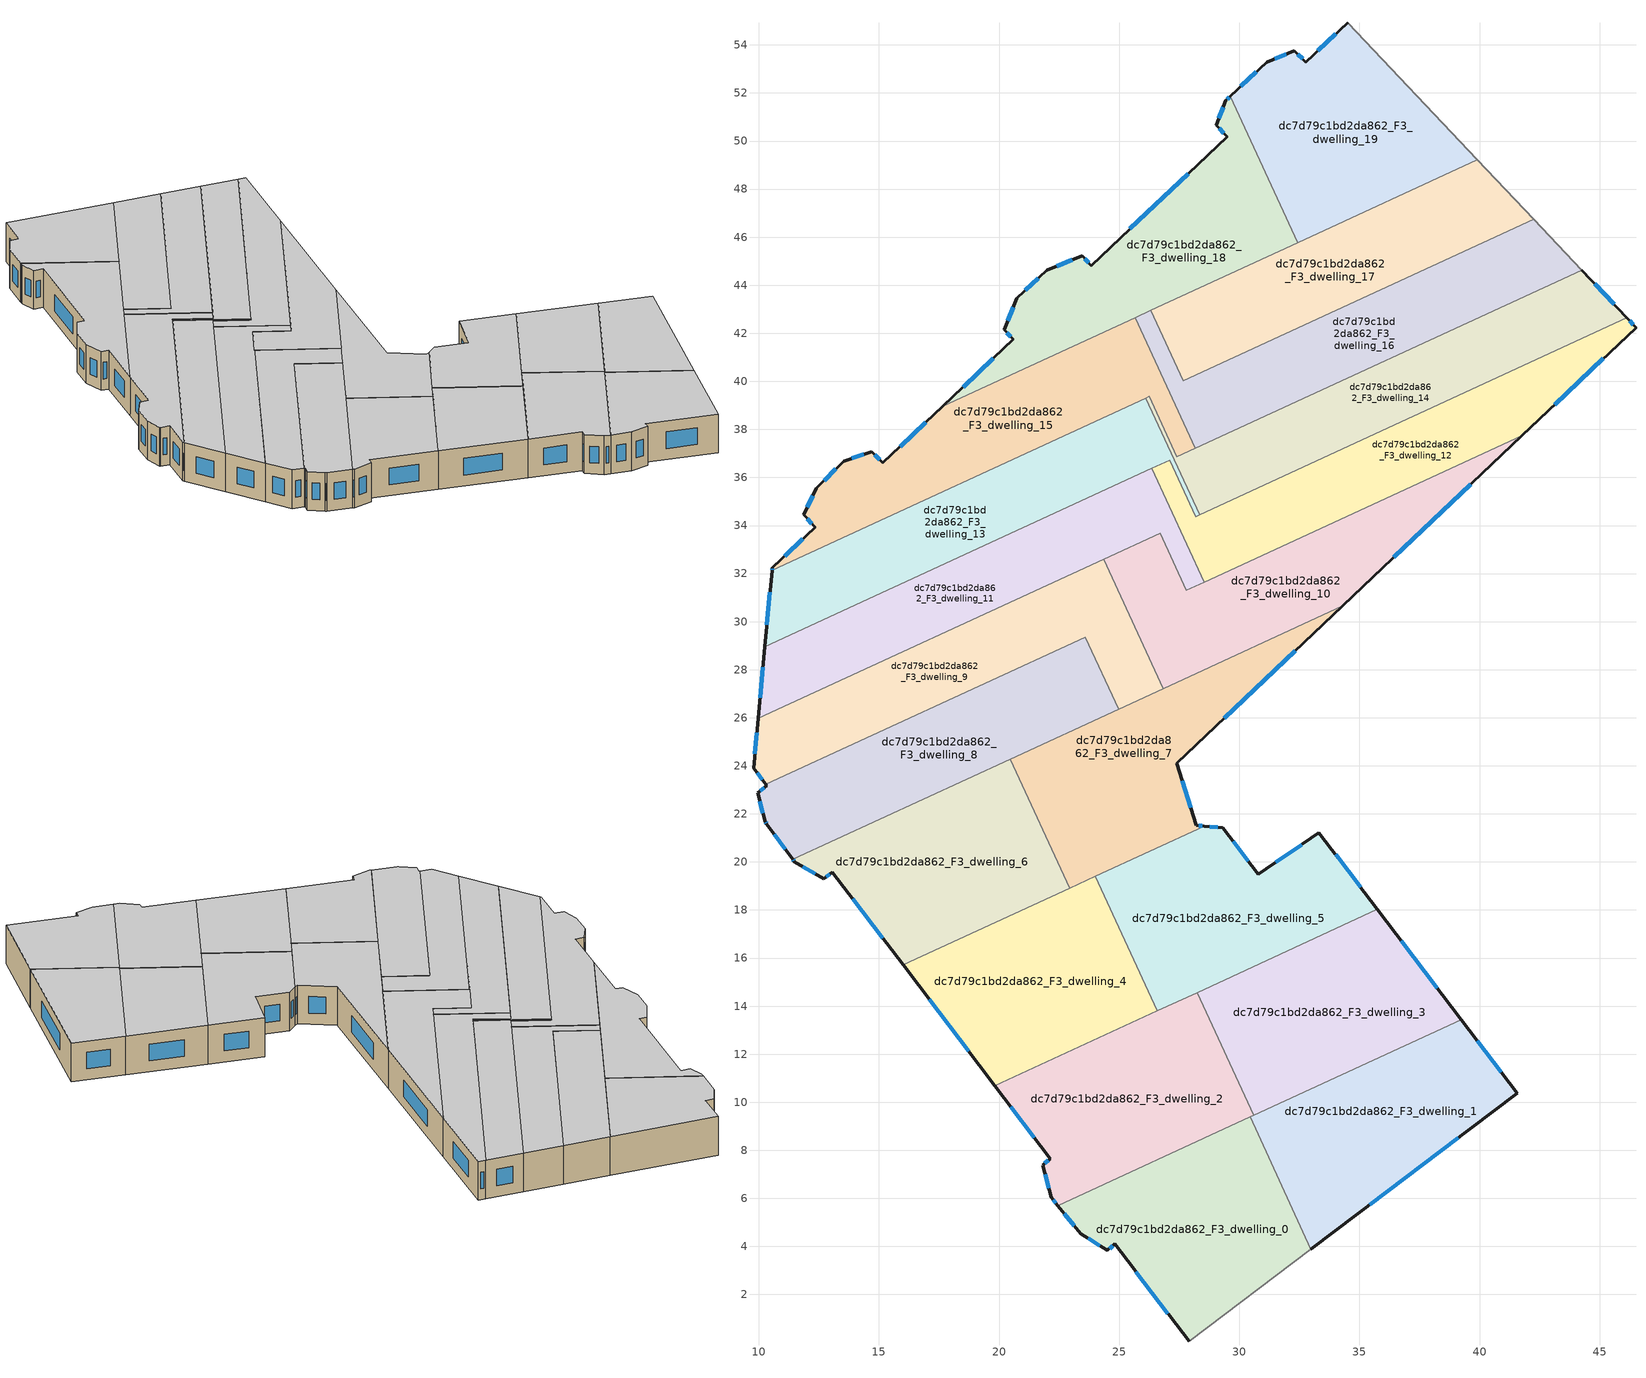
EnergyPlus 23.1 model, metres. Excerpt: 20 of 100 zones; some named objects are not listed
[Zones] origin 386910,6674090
dc7d79c1bd2da862_F3_dwelling_0
 floor to dc7d79c1bd2da862_F2_dwelling_0 (EU_floor_Construction): 30.45,9.39 32.98,3.88 27.91,0.04 24.82,4.12 24.51,3.83 23.4,4.53 22.45,5.7 z9
 wall outside (EU_wall_Construction): 22.45,5.7 23.4,4.53 24.51,3.83 24.82,4.12 27.91,0.04 z9:12
 wall to dc7d79c1bd2da862_F3_dwelling_1 (EU_wall_Construction): 32.98,3.88 30.45,9.39 z9:12
 wall adiabatic (EU_wall_Construction): 27.91,0.04 32.98,3.88 z9:12
 wall to dc7d79c1bd2da862_F3_dwelling_2 (EU_wall_Construction): 30.45,9.39 22.45,5.7 z9:12
 window (EU_Window_Construction): 24.6,3.91 24.73,4.04 / 23.72,4.33 24.19,4.03 / 22.72,5.37 23.13,4.87 / 25.7,2.95 27.03,1.21 z9.86:11.14
 ceiling to dc7d79c1bd2da862_F4_dwelling_0 (EU_floor_Construction): 32.98,3.88 30.45,9.39 22.45,5.7 23.4,4.53 24.51,3.83 24.82,4.12 27.91,0.04 z12
dc7d79c1bd2da862_F3_dwelling_1
 floor to dc7d79c1bd2da862_F2_dwelling_1 (EU_floor_Construction): 39.24,13.44 41.57,10.38 32.98,3.88 30.45,9.39 z9
 wall outside (EU_wall_Construction): 32.98,3.88 41.57,10.38 39.24,13.44 z9:12
 wall to dc7d79c1bd2da862_F3_dwelling_3 (EU_wall_Construction): 39.24,13.44 30.6,9.46 z9:12
 wall to dc7d79c1bd2da862_F3_dwelling_2 (EU_wall_Construction): 30.6,9.45 30.45,9.39 z9:12
 window (EU_Window_Construction): 35.44,5.74 39.11,8.52 / 40.9,11.25 39.9,12.56 z9.86:11.14
 ceiling to dc7d79c1bd2da862_F4_dwelling_1 (EU_floor_Construction): 41.57,10.38 39.24,13.44 30.45,9.39 32.98,3.88 z12
dc7d79c1bd2da862_F3_dwelling_10
 floor to dc7d79c1bd2da862_F2_dwelling_10 (EU_floor_Construction): 41.76,37.73 34.3,30.65 26.84,27.21 24.35,32.6 26.7,33.68 27.8,31.3 z9
 wall outside (EU_wall_Construction): 34.3,30.65 41.76,37.73 z9:12
 wall to dc7d79c1bd2da862_F3_dwelling_9 (EU_wall_Construction): 24.35,32.6 26.84,27.21 z9:12
 wall to dc7d79c1bd2da862_F3_dwelling_11 (EU_wall_Construction): 28.54,31.64 27.8,31.3 26.7,33.68 24.35,32.6 z9:12
 wall to dc7d79c1bd2da862_F3_dwelling_7 (EU_wall_Construction): 26.84,27.21 34.3,30.65 z9:12
 wall to dc7d79c1bd2da862_F3_dwelling_12 (EU_wall_Construction): 41.76,37.73 28.54,31.64 z9:12
 window (EU_Window_Construction): 36.43,32.68 39.63,35.71 z9.86:11.14
 ceiling to dc7d79c1bd2da862_F4_dwelling_10 (EU_floor_Construction): 34.3,30.65 41.76,37.73 27.8,31.3 26.7,33.68 24.35,32.6 26.84,27.21 z12
dc7d79c1bd2da862_F3_dwelling_11
 floor to dc7d79c1bd2da862_F2_dwelling_11 (EU_floor_Construction): 26.36,36.38 28.54,31.64 27.8,31.3 26.7,33.68 9.98,25.97 10.26,28.95 z9
 wall outside (EU_wall_Construction): 10.26,28.95 9.98,25.97 z9:12
 wall to dc7d79c1bd2da862_F3_dwelling_12 (EU_wall_Construction): 28.54,31.64 26.36,36.38 z9:12
 wall to dc7d79c1bd2da862_F3_dwelling_13 (EU_wall_Construction): 26.36,36.38 10.26,28.95 z9:12
 wall to dc7d79c1bd2da862_F3_dwelling_9 (EU_wall_Construction): 9.98,25.97 24.35,32.6 z9:12
 window (EU_Window_Construction): 10.18,28.1 10.06,26.82 z9.86:11.14
 ceiling to dc7d79c1bd2da862_F4_dwelling_11 (EU_floor_Construction): 27.8,31.3 28.54,31.64 26.36,36.38 10.26,28.95 9.98,25.97 26.7,33.68 z12
dc7d79c1bd2da862_F3_dwelling_12
 floor to dc7d79c1bd2da862_F2_dwelling_12 (EU_floor_Construction): 46.13,42.64 46.51,42.24 41.76,37.73 28.54,31.64 26.36,36.38 27.11,36.72 28.2,34.37 z9
 wall outside (EU_wall_Construction): 41.76,37.73 46.51,42.24 46.13,42.64 z9:12
 wall to dc7d79c1bd2da862_F3_dwelling_13 (EU_wall_Construction): 28.35,34.44 28.2,34.37 27.11,36.72 26.36,36.38 z9:12
 wall to dc7d79c1bd2da862_F3_dwelling_14 (EU_wall_Construction): 46.13,42.64 28.35,34.44 z9:12
 window (EU_Window_Construction): 46.4,42.35 46.24,42.52 / 43.12,39.02 45.15,40.95 z9.86:11.14
 ceiling to dc7d79c1bd2da862_F4_dwelling_12 (EU_floor_Construction): 41.76,37.73 46.51,42.24 46.13,42.64 28.2,34.37 27.11,36.72 26.36,36.38 28.54,31.64 z12
dc7d79c1bd2da862_F3_dwelling_13
 floor to dc7d79c1bd2da862_F2_dwelling_13 (EU_floor_Construction): 26.1,39.3 28.35,34.44 28.2,34.37 27.11,36.72 10.26,28.95 10.55,32.14 z9
 wall outside (EU_wall_Construction): 10.55,32.14 10.26,28.95 z9:12
 wall to dc7d79c1bd2da862_F3_dwelling_14 (EU_wall_Construction): 28.35,34.44 26.1,39.3 z9:12
 wall to dc7d79c1bd2da862_F3_dwelling_15 (EU_wall_Construction): 26.1,39.3 10.55,32.14 z9:12
 window (EU_Window_Construction): 10.47,31.23 10.34,29.86 z9.86:11.14
 ceiling to dc7d79c1bd2da862_F4_dwelling_13 (EU_floor_Construction): 28.2,34.37 28.35,34.44 26.1,39.3 10.55,32.14 10.26,28.95 27.11,36.72 z12
dc7d79c1bd2da862_F3_dwelling_14
 floor to dc7d79c1bd2da862_F2_dwelling_14 (EU_floor_Construction): 44.25,44.62 46.13,42.64 28.35,34.44 26.1,39.3 26.25,39.37 27.41,36.86 z9
 wall outside (EU_wall_Construction): 46.13,42.64 44.25,44.62 z9:12
 wall to dc7d79c1bd2da862_F3_dwelling_15 (EU_wall_Construction): 28.17,37.21 27.41,36.86 26.25,39.37 26.11,39.31 z9:12
 wall to dc7d79c1bd2da862_F3_dwelling_16 (EU_wall_Construction): 44.25,44.62 28.17,37.21 z9:12
 window (EU_Window_Construction): 45.59,43.2 44.79,44.06 z9.86:11.14
 ceiling to dc7d79c1bd2da862_F4_dwelling_14 (EU_floor_Construction): 46.13,42.64 44.25,44.62 27.41,36.86 26.25,39.37 26.1,39.3 28.35,34.44 z12
dc7d79c1bd2da862_F3_dwelling_15
 floor to dc7d79c1bd2da862_F2_dwelling_15 (EU_floor_Construction): 25.66,42.65 28.17,37.21 27.41,36.86 26.25,39.37 10.55,32.14 10.56,32.24 12.35,33.93 11.89,34.42 11.86,34.44 12.4,35.54 13.54,36.68 14.69,37.07 15.17,36.6 17.66,38.97 z9
 wall outside (EU_wall_Construction): 17.66,38.97 15.17,36.6 14.69,37.07 13.54,36.68 12.4,35.54 11.86,34.44 11.89,34.42 12.35,33.93 10.56,32.24 10.55,32.14 z9:12
 wall to dc7d79c1bd2da862_F3_dwelling_16 (EU_wall_Construction): 28.17,37.21 25.66,42.65 z9:12
 wall to dc7d79c1bd2da862_F3_dwelling_18 (EU_wall_Construction): 25.66,42.65 17.66,38.97 z9:12
 window (EU_Window_Construction): 10.56,32.21 10.56,32.17 / 11.84,33.45 11.07,32.72 / 12.02,34.28 12.22,34.07 / 12.25,35.23 12.02,34.76 / 13.22,36.36 12.73,35.87 / 14.36,36.96 13.87,36.79 / 15.04,36.74 14.83,36.94 / 16.95,38.29 15.88,37.28 z9.86:11.14
 ceiling to dc7d79c1bd2da862_F4_dwelling_15 (EU_floor_Construction): 27.41,36.86 28.17,37.21 25.66,42.65 17.66,38.97 15.17,36.6 14.69,37.07 13.54,36.68 12.4,35.54 11.86,34.44 11.89,34.42 12.35,33.93 10.56,32.24 10.55,32.14 26.25,39.37 z12
dc7d79c1bd2da862_F3_dwelling_16
 floor to dc7d79c1bd2da862_F2_dwelling_16 (EU_floor_Construction): 42.25,46.75 44.25,44.62 28.17,37.21 25.66,42.65 26.32,42.96 27.67,40.03 z9
 wall to dc7d79c1bd2da862_F3_dwelling_17 (EU_wall_Construction): 42.25,46.75 27.67,40.03 26.32,42.96 z9:12
 wall adiabatic (EU_wall_Construction): 44.25,44.62 42.25,46.75 z9:12
 wall to dc7d79c1bd2da862_F3_dwelling_18 (EU_wall_Construction): 26.32,42.96 25.66,42.65 z9:12
 ceiling to dc7d79c1bd2da862_F4_dwelling_16 (EU_floor_Construction): 44.25,44.62 42.25,46.75 27.67,40.03 26.32,42.96 25.66,42.65 28.17,37.21 z12
dc7d79c1bd2da862_F3_dwelling_17
 floor to dc7d79c1bd2da862_F2_dwelling_17 (EU_floor_Construction): 39.91,49.22 42.25,46.75 27.67,40.03 26.32,42.96 z9
 wall adiabatic (EU_wall_Construction): 42.25,46.75 39.91,49.22 z9:12
 wall to dc7d79c1bd2da862_F3_dwelling_19 (EU_wall_Construction): 39.91,49.22 32.43,45.77 z9:12
 wall to dc7d79c1bd2da862_F3_dwelling_18 (EU_wall_Construction): 32.43,45.77 26.32,42.96 z9:12
 ceiling to dc7d79c1bd2da862_F4_dwelling_17 (EU_floor_Construction): 42.25,46.75 39.91,49.22 26.32,42.96 27.67,40.03 z12
dc7d79c1bd2da862_F3_dwelling_18
 floor to dc7d79c1bd2da862_F2_dwelling_18 (EU_floor_Construction): 29.62,51.86 32.43,45.77 17.66,38.97 20.59,41.75 20.22,42.14 20.74,43.46 21.98,44.62 23.47,45.23 23.83,44.82 29.49,50.18 29.03,50.66 29.44,51.69 z9
 wall outside (EU_wall_Construction): 29.62,51.86 29.44,51.69 29.03,50.66 29.49,50.18 23.83,44.82 23.47,45.23 21.98,44.62 20.74,43.46 20.22,42.14 20.59,41.75 17.66,38.97 z9:12
 wall to dc7d79c1bd2da862_F3_dwelling_19 (EU_wall_Construction): 32.43,45.77 29.62,51.86 z9:12
 window (EU_Window_Construction): 27.88,48.65 25.45,46.35 / 29.16,50.52 29.36,50.32 / 29.33,51.4 29.15,50.96 / 29.57,51.81 29.49,51.74 / 19.76,40.95 18.5,39.76 / 20.33,42.03 20.49,41.86 / 20.59,43.08 20.37,42.52 / 21.63,44.29 21.09,43.79 / 23.04,45.05 22.41,44.79 / 23.73,44.93 23.57,45.11 z9.86:11.14
 ceiling to dc7d79c1bd2da862_F4_dwelling_18 (EU_floor_Construction): 32.43,45.77 29.62,51.86 29.44,51.69 29.03,50.66 29.49,50.18 23.83,44.82 23.47,45.23 21.98,44.62 20.74,43.46 20.22,42.14 20.59,41.75 17.66,38.97 z12
dc7d79c1bd2da862_F3_dwelling_19
 floor to dc7d79c1bd2da862_F2_dwelling_19 (EU_floor_Construction): 34.51,54.93 39.91,49.22 32.43,45.77 29.62,51.86 31.14,53.29 32.28,53.75 32.77,53.29 z9
 wall outside (EU_wall_Construction): 34.51,54.93 32.77,53.29 32.28,53.75 31.14,53.29 29.62,51.86 z9:12
 wall adiabatic (EU_wall_Construction): 39.91,49.22 34.51,54.93 z9:12
 window (EU_Window_Construction): 32.63,53.42 32.42,53.62 / 34.01,54.46 33.27,53.76 / 30.71,52.88 30.06,52.27 / 31.96,53.62 31.46,53.42 z9.86:11.14
 ceiling to dc7d79c1bd2da862_F4_dwelling_19 (EU_floor_Construction): 39.91,49.22 34.51,54.93 32.77,53.29 32.28,53.75 31.14,53.29 29.62,51.86 32.43,45.77 z12
dc7d79c1bd2da862_F3_dwelling_2
 floor to dc7d79c1bd2da862_F2_dwelling_2 (EU_floor_Construction): 28.24,14.57 30.6,9.46 22.45,5.7 22.17,6.04 21.82,7.39 22.13,7.65 19.82,10.69 z9
 wall outside (EU_wall_Construction): 19.82,10.69 22.13,7.65 21.82,7.39 22.17,6.04 22.45,5.7 z9:12
 wall to dc7d79c1bd2da862_F3_dwelling_3 (EU_wall_Construction): 30.6,9.46 28.24,14.57 z9:12
 wall to dc7d79c1bd2da862_F3_dwelling_4 (EU_wall_Construction): 26.58,13.8 19.82,10.69 z9:12
 wall to dc7d79c1bd2da862_F3_dwelling_5 (EU_wall_Construction): 28.24,14.57 26.58,13.8 z9:12
 window (EU_Window_Construction): 22.04,7.57 21.91,7.46 / 20.48,9.82 21.47,8.52 / 22.25,5.95 22.37,5.8 / 21.92,7 22.07,6.43 z9.86:11.14
 ceiling to dc7d79c1bd2da862_F4_dwelling_2 (EU_floor_Construction): 30.6,9.46 28.24,14.57 19.82,10.69 22.13,7.65 21.82,7.39 22.17,6.04 22.45,5.7 z12
dc7d79c1bd2da862_F3_dwelling_3
 floor to dc7d79c1bd2da862_F2_dwelling_3 (EU_floor_Construction): 35.75,18.03 39.24,13.44 30.6,9.46 28.24,14.57 z9
 wall outside (EU_wall_Construction): 39.24,13.44 35.75,18.03 z9:12
 wall to dc7d79c1bd2da862_F3_dwelling_5 (EU_wall_Construction): 35.75,18.03 28.24,14.57 z9:12
 window (EU_Window_Construction): 38.24,14.75 36.75,16.72 z9.86:11.14
 ceiling to dc7d79c1bd2da862_F4_dwelling_3 (EU_floor_Construction): 39.24,13.44 35.75,18.03 28.24,14.57 30.6,9.46 z12
dc7d79c1bd2da862_F3_dwelling_4
 floor to dc7d79c1bd2da862_F2_dwelling_4 (EU_floor_Construction): 24,19.39 26.58,13.8 19.82,10.69 16.01,15.71 z9
 wall outside (EU_wall_Construction): 16.01,15.71 19.82,10.69 z9:12
 wall to dc7d79c1bd2da862_F3_dwelling_5 (EU_wall_Construction): 26.58,13.8 24,19.39 z9:12
 wall to dc7d79c1bd2da862_F3_dwelling_6 (EU_wall_Construction): 22.95,18.91 16.01,15.71 z9:12
 wall to dc7d79c1bd2da862_F3_dwelling_7 (EU_wall_Construction): 24,19.39 22.95,18.91 z9:12
 window (EU_Window_Construction): 17.1,14.28 18.73,12.12 z9.86:11.14
 ceiling to dc7d79c1bd2da862_F4_dwelling_4 (EU_floor_Construction): 26.58,13.8 24,19.39 16.01,15.71 19.82,10.69 z12
dc7d79c1bd2da862_F3_dwelling_5
 floor to dc7d79c1bd2da862_F2_dwelling_5 (EU_floor_Construction): 33.32,21.22 35.75,18.03 26.58,13.8 24,19.39 28.55,21.49 29.32,21.42 30.79,19.48 z9
 wall outside (EU_wall_Construction): 35.75,18.03 33.32,21.22 30.79,19.48 29.32,21.42 28.55,21.49 z9:12
 wall to dc7d79c1bd2da862_F3_dwelling_7 (EU_wall_Construction): 28.55,21.49 24,19.39 z9:12
 window (EU_Window_Construction): 30.37,20.03 29.74,20.87 / 32.59,20.72 31.51,19.98 / 35.05,18.94 34.01,20.31 / 29.1,21.44 28.77,21.47 z9.86:11.14
 ceiling to dc7d79c1bd2da862_F4_dwelling_5 (EU_floor_Construction): 35.75,18.03 33.32,21.22 30.79,19.48 29.32,21.42 28.55,21.49 24,19.39 26.58,13.8 z12
dc7d79c1bd2da862_F3_dwelling_6
 floor to dc7d79c1bd2da862_F2_dwelling_6 (EU_floor_Construction): 20.47,24.28 22.95,18.91 16.01,15.71 13.07,19.58 12.71,19.29 11.49,20.01 11.42,20.11 z9
 wall outside (EU_wall_Construction): 11.42,20.11 11.49,20.01 12.71,19.29 13.07,19.58 16.01,15.71 z9:12
 wall to dc7d79c1bd2da862_F3_dwelling_7 (EU_wall_Construction): 22.95,18.91 20.47,24.28 z9:12
 wall to dc7d79c1bd2da862_F3_dwelling_8 (EU_wall_Construction): 20.47,24.28 11.42,20.11 z9:12
 window (EU_Window_Construction): 13.91,18.47 15.17,16.82 / 12.81,19.38 12.97,19.5 / 11.84,19.81 12.36,19.5 / 11.44,20.08 11.47,20.04 z9.86:11.14
 ceiling to dc7d79c1bd2da862_F4_dwelling_6 (EU_floor_Construction): 22.95,18.91 20.47,24.28 11.42,20.11 11.49,20.01 12.71,19.29 13.07,19.58 16.01,15.71 z12
dc7d79c1bd2da862_F3_dwelling_7
 floor to dc7d79c1bd2da862_F2_dwelling_7 (EU_floor_Construction): 34.3,30.65 27.4,24.11 28.22,21.52 28.55,21.49 22.95,18.91 20.47,24.28 z9
 wall outside (EU_wall_Construction): 28.55,21.49 28.22,21.52 27.4,24.11 34.3,30.65 z9:12
 wall to dc7d79c1bd2da862_F3_dwelling_9 (EU_wall_Construction): 26.84,27.21 24.98,26.36 z9:12
 wall to dc7d79c1bd2da862_F3_dwelling_8 (EU_wall_Construction): 24.98,26.36 20.47,24.28 z9:12
 window (EU_Window_Construction): 27.98,22.26 27.64,23.37 / 28.45,21.5 28.31,21.51 / 29.37,25.98 32.33,28.78 z9.86:11.14
 ceiling to dc7d79c1bd2da862_F4_dwelling_7 (EU_floor_Construction): 28.55,21.49 28.22,21.52 27.4,24.11 34.3,30.65 20.47,24.28 22.95,18.91 z12
dc7d79c1bd2da862_F3_dwelling_8
 floor to dc7d79c1bd2da862_F2_dwelling_8 (EU_floor_Construction): 23.59,29.36 24.98,26.36 11.42,20.11 10.34,21.58 10.26,21.68 9.95,22.88 10.34,23.17 10.29,23.23 z9
 wall outside (EU_wall_Construction): 10.29,23.23 10.34,23.17 9.95,22.88 10.26,21.68 10.34,21.58 11.42,20.11 z9:12
 wall to dc7d79c1bd2da862_F3_dwelling_9 (EU_wall_Construction): 24.98,26.36 23.59,29.36 10.29,23.23 z9:12
 window (EU_Window_Construction): 10.65,21.16 11.11,20.53 / 10.28,21.65 10.32,21.6 / 10.04,22.54 10.17,22.02 / 10.23,23.09 10.06,22.96 z9.86:11.14
 ceiling to dc7d79c1bd2da862_F4_dwelling_8 (EU_floor_Construction): 24.98,26.36 23.59,29.36 10.29,23.23 10.34,23.17 9.95,22.88 10.26,21.68 10.34,21.58 11.42,20.11 z12
dc7d79c1bd2da862_F3_dwelling_9
 floor to dc7d79c1bd2da862_F2_dwelling_9 (EU_floor_Construction): 24.35,32.6 26.84,27.21 24.98,26.36 23.59,29.36 10.29,23.23 9.78,23.9 9.98,25.97 z9
 wall outside (EU_wall_Construction): 9.98,25.97 9.78,23.9 10.29,23.23 z9:12
 window (EU_Window_Construction): 9.93,23.71 10.15,23.42 / 9.92,25.38 9.84,24.49 z9.86:11.14
 ceiling to dc7d79c1bd2da862_F4_dwelling_9 (EU_floor_Construction): 24.98,26.36 26.84,27.21 24.35,32.6 9.98,25.97 9.78,23.9 10.29,23.23 23.59,29.36 z12
[Building]
EU S2 Campaign: North Axis=0; Terrain=City; Solar Distribution=FullExterior
[Site:Location]
Helsinki-Vantaa.AP: Latitude=60.317; Longitude=24.963; Time Zone=2; Elevation=54.6
[SizingPeriod:WeatherFileDays]
AnnualSizingPeriod: Begin Month=1; Begin Day of Month=1; End Month=12; End Day of Month=31; Day of Week for Start Day=Monday; Use Weather File Daylight Saving Period=No; Use Weather File Rain and Snow Indicators=No
[MATERIAL]
EU_InternalMass_Material: Roughness=MediumRough; Thickness=0.1; Conductivity=1; Density=1800; Specific Heat=900; Thermal Absorptance=0.9; Solar Absorptance=0.7; Visible Absorptance=0.7
[MATERIAL:NOMASS] Roughness=MediumRough; Thermal Absorptance=0.9; Solar Absorptance=0.7; Visible Absorptance=0.7
Name | Thermal Resistance
EU_wall_NoMass | 1.10183
EU_floor_NoMass | 1.70606
[WINDOWMATERIAL:SIMPLEGLAZINGSYSTEM]
EU_Window_SimpleGlazing: UFactor=3.11035; Solar Heat Gain Coefficient=0.8; Visible Transmittance=0.8
[CONSTRUCTION]
EU_wall_Construction: EU_wall_NoMass
EU_floor_Construction: EU_floor_NoMass
EU_Window_Construction: EU_Window_SimpleGlazing
EU_InternalMass_Construction: EU_InternalMass_Material
[ZONE] Type=1; Multiplier=1; Ceiling Height=autocalculate; Floor Area=autocalculate; Part of Total Floor Area=Yes
Name | Volume
dc7d79c1bd2da862_F3_dwelling_0 | 150.114
dc7d79c1bd2da862_F3_dwelling_1; dc7d79c1bd2da862_F3_dwelling_17 | 150.111
dc7d79c1bd2da862_F3_dwelling_10 | 150.122
dc7d79c1bd2da862_F3_dwelling_11 | 150.123
dc7d79c1bd2da862_F3_dwelling_12; dc7d79c1bd2da862_F3_dwelling_13 | 150.102
dc7d79c1bd2da862_F3_dwelling_14 | 150.091
dc7d79c1bd2da862_F3_dwelling_15; dc7d79c1bd2da862_F3_dwelling_6 | 150.089
dc7d79c1bd2da862_F3_dwelling_16 | 150.106
dc7d79c1bd2da862_F3_dwelling_18 | 150.105
dc7d79c1bd2da862_F3_dwelling_19; dc7d79c1bd2da862_F3_dwelling_7 | 150.094
dc7d79c1bd2da862_F3_dwelling_2; dc7d79c1bd2da862_F3_dwelling_3 | 150.1
dc7d79c1bd2da862_F3_dwelling_4 | 150.09
dc7d79c1bd2da862_F3_dwelling_5 | 150.098
dc7d79c1bd2da862_F3_dwelling_8 | 150.116
dc7d79c1bd2da862_F3_dwelling_9 | 150.109
[INTERNALMASS] Construction=EU_InternalMass_Construction
Name | Zone or ZoneList | Surface Area
dc7d79c1bd2da862_F3_dwelling_0_EU_InternalMass | dc7d79c1bd2da862_F3_dwelling_0 | 50.0389
dc7d79c1bd2da862_F3_dwelling_1_EU_InternalMass | dc7d79c1bd2da862_F3_dwelling_1 | 50.0379
dc7d79c1bd2da862_F3_dwelling_2_EU_InternalMass | dc7d79c1bd2da862_F3_dwelling_2 | 50.0338
dc7d79c1bd2da862_F3_dwelling_3_EU_InternalMass | dc7d79c1bd2da862_F3_dwelling_3 | 50.032
dc7d79c1bd2da862_F3_dwelling_4_EU_InternalMass | dc7d79c1bd2da862_F3_dwelling_4 | 50.0313
dc7d79c1bd2da862_F3_dwelling_5_EU_InternalMass | dc7d79c1bd2da862_F3_dwelling_5 | 50.0334
dc7d79c1bd2da862_F3_dwelling_6_EU_InternalMass | dc7d79c1bd2da862_F3_dwelling_6 | 50.0316
dc7d79c1bd2da862_F3_dwelling_7_EU_InternalMass | dc7d79c1bd2da862_F3_dwelling_7 | 50.0327
dc7d79c1bd2da862_F3_dwelling_8_EU_InternalMass | dc7d79c1bd2da862_F3_dwelling_8 | 50.039
dc7d79c1bd2da862_F3_dwelling_9_EU_InternalMass | dc7d79c1bd2da862_F3_dwelling_9 | 50.0365
dc7d79c1bd2da862_F3_dwelling_10_EU_InternalMass | dc7d79c1bd2da862_F3_dwelling_10 | 50.0425
dc7d79c1bd2da862_F3_dwelling_11_EU_InternalMass | dc7d79c1bd2da862_F3_dwelling_11 | 50.0416
dc7d79c1bd2da862_F3_dwelling_12_EU_InternalMass | dc7d79c1bd2da862_F3_dwelling_12 | 50.0332
dc7d79c1bd2da862_F3_dwelling_13_EU_InternalMass | dc7d79c1bd2da862_F3_dwelling_13 | 50.0348
dc7d79c1bd2da862_F3_dwelling_14_EU_InternalMass | dc7d79c1bd2da862_F3_dwelling_14 | 50.0298
dc7d79c1bd2da862_F3_dwelling_15_EU_InternalMass | dc7d79c1bd2da862_F3_dwelling_15 | 50.0297
dc7d79c1bd2da862_F3_dwelling_16_EU_InternalMass | dc7d79c1bd2da862_F3_dwelling_16 | 50.0357
dc7d79c1bd2da862_F3_dwelling_17_EU_InternalMass | dc7d79c1bd2da862_F3_dwelling_17 | 50.0366
dc7d79c1bd2da862_F3_dwelling_18_EU_InternalMass | dc7d79c1bd2da862_F3_dwelling_18 | 50.0342
dc7d79c1bd2da862_F3_dwelling_19_EU_InternalMass | dc7d79c1bd2da862_F3_dwelling_19 | 50.0302
[OTHEREQUIPMENT] Fuel Type=Electricity; Design Level Calculation Method=Watts/Area; Power per Zone Floor Area=1; Fraction Latent=0; Fraction Radiant=0; Fraction Lost=0; Carbon Dioxide Generation Rate=0; EndUse Subcategory=EU_Step8_InternalGains
Name | Zone or ZoneList or Space or SpaceList | Schedule
EU_Step8_InternalGain_dc7d79c1bd2da862_F3_dwelling_0_f000 | dc7d79c1bd2da862_F3_dwelling_0 | EU_Step8_GainSchedule_dc7d79c1bd2da862_F3_dwelling_0_f000
EU_Step8_InternalGain_dc7d79c1bd2da862_F3_dwelling_1_f000 | dc7d79c1bd2da862_F3_dwelling_1 | EU_Step8_GainSchedule_dc7d79c1bd2da862_F3_dwelling_1_f000
EU_Step8_InternalGain_dc7d79c1bd2da862_F3_dwelling_2_f000 | dc7d79c1bd2da862_F3_dwelling_2 | EU_Step8_GainSchedule_dc7d79c1bd2da862_F3_dwelling_2_f000
EU_Step8_InternalGain_dc7d79c1bd2da862_F3_dwelling_3_f000 | dc7d79c1bd2da862_F3_dwelling_3 | EU_Step8_GainSchedule_dc7d79c1bd2da862_F3_dwelling_3_f000
EU_Step8_InternalGain_dc7d79c1bd2da862_F3_dwelling_4_f000 | dc7d79c1bd2da862_F3_dwelling_4 | EU_Step8_GainSchedule_dc7d79c1bd2da862_F3_dwelling_4_f000
EU_Step8_InternalGain_dc7d79c1bd2da862_F3_dwelling_5_f000 | dc7d79c1bd2da862_F3_dwelling_5 | EU_Step8_GainSchedule_dc7d79c1bd2da862_F3_dwelling_5_f000
EU_Step8_InternalGain_dc7d79c1bd2da862_F3_dwelling_6_f000 | dc7d79c1bd2da862_F3_dwelling_6 | EU_Step8_GainSchedule_dc7d79c1bd2da862_F3_dwelling_6_f000
EU_Step8_InternalGain_dc7d79c1bd2da862_F3_dwelling_7_f000 | dc7d79c1bd2da862_F3_dwelling_7 | EU_Step8_GainSchedule_dc7d79c1bd2da862_F3_dwelling_7_f000
EU_Step8_InternalGain_dc7d79c1bd2da862_F3_dwelling_8_f000 | dc7d79c1bd2da862_F3_dwelling_8 | EU_Step8_GainSchedule_dc7d79c1bd2da862_F3_dwelling_8_f000
EU_Step8_InternalGain_dc7d79c1bd2da862_F3_dwelling_9_f000 | dc7d79c1bd2da862_F3_dwelling_9 | EU_Step8_GainSchedule_dc7d79c1bd2da862_F3_dwelling_9_f000
EU_Step8_InternalGain_dc7d79c1bd2da862_F3_dwelling_10_f000 | dc7d79c1bd2da862_F3_dwelling_10 | EU_Step8_GainSchedule_dc7d79c1bd2da862_F3_dwelling_10_f000
EU_Step8_InternalGain_dc7d79c1bd2da862_F3_dwelling_11_f000 | dc7d79c1bd2da862_F3_dwelling_11 | EU_Step8_GainSchedule_dc7d79c1bd2da862_F3_dwelling_11_f000
EU_Step8_InternalGain_dc7d79c1bd2da862_F3_dwelling_12_f000 | dc7d79c1bd2da862_F3_dwelling_12 | EU_Step8_GainSchedule_dc7d79c1bd2da862_F3_dwelling_12_f000
EU_Step8_InternalGain_dc7d79c1bd2da862_F3_dwelling_13_f000 | dc7d79c1bd2da862_F3_dwelling_13 | EU_Step8_GainSchedule_dc7d79c1bd2da862_F3_dwelling_13_f000
EU_Step8_InternalGain_dc7d79c1bd2da862_F3_dwelling_14_f000 | dc7d79c1bd2da862_F3_dwelling_14 | EU_Step8_GainSchedule_dc7d79c1bd2da862_F3_dwelling_14_f000
EU_Step8_InternalGain_dc7d79c1bd2da862_F3_dwelling_15_f000 | dc7d79c1bd2da862_F3_dwelling_15 | EU_Step8_GainSchedule_dc7d79c1bd2da862_F3_dwelling_15_f000
EU_Step8_InternalGain_dc7d79c1bd2da862_F3_dwelling_16_f000 | dc7d79c1bd2da862_F3_dwelling_16 | EU_Step8_GainSchedule_dc7d79c1bd2da862_F3_dwelling_16_f000
EU_Step8_InternalGain_dc7d79c1bd2da862_F3_dwelling_17_f000 | dc7d79c1bd2da862_F3_dwelling_17 | EU_Step8_GainSchedule_dc7d79c1bd2da862_F3_dwelling_17_f000
EU_Step8_InternalGain_dc7d79c1bd2da862_F3_dwelling_18_f000 | dc7d79c1bd2da862_F3_dwelling_18 | EU_Step8_GainSchedule_dc7d79c1bd2da862_F3_dwelling_18_f000
EU_Step8_InternalGain_dc7d79c1bd2da862_F3_dwelling_19_f000 | dc7d79c1bd2da862_F3_dwelling_19 | EU_Step8_GainSchedule_dc7d79c1bd2da862_F3_dwelling_19_f000
[ZONEVENTILATION:DESIGNFLOWRATE] Schedule=EU_AlwaysOn; Design Flow Rate Calculation Method=AirChanges/Hour; Air Changes per Hour=0.756316; Ventilation Type=Natural; Fan Pressure Rise=0; Fan Total Efficiency=1; Constant Term Coefficient=1; Temperature Term Coefficient=0; Velocity Term Coefficient=0; Velocity Squared Term Coefficient=0; Minimum Indoor Temperature=-100; Maximum Indoor Temperature=100; Delta Temperature=-100; Minimum Outdoor Temperature=-100; Maximum Outdoor Temperature=100; Maximum Wind Speed=40
Name | Zone or ZoneList or Space or SpaceList
EU_ConstantAir_dc7d79c1bd2da862_F3_dwelling_0 | dc7d79c1bd2da862_F3_dwelling_0
EU_ConstantAir_dc7d79c1bd2da862_F3_dwelling_1 | dc7d79c1bd2da862_F3_dwelling_1
EU_ConstantAir_dc7d79c1bd2da862_F3_dwelling_2 | dc7d79c1bd2da862_F3_dwelling_2
EU_ConstantAir_dc7d79c1bd2da862_F3_dwelling_3 | dc7d79c1bd2da862_F3_dwelling_3
EU_ConstantAir_dc7d79c1bd2da862_F3_dwelling_4 | dc7d79c1bd2da862_F3_dwelling_4
EU_ConstantAir_dc7d79c1bd2da862_F3_dwelling_5 | dc7d79c1bd2da862_F3_dwelling_5
EU_ConstantAir_dc7d79c1bd2da862_F3_dwelling_6 | dc7d79c1bd2da862_F3_dwelling_6
EU_ConstantAir_dc7d79c1bd2da862_F3_dwelling_7 | dc7d79c1bd2da862_F3_dwelling_7
EU_ConstantAir_dc7d79c1bd2da862_F3_dwelling_8 | dc7d79c1bd2da862_F3_dwelling_8
EU_ConstantAir_dc7d79c1bd2da862_F3_dwelling_9 | dc7d79c1bd2da862_F3_dwelling_9
EU_ConstantAir_dc7d79c1bd2da862_F3_dwelling_10 | dc7d79c1bd2da862_F3_dwelling_10
EU_ConstantAir_dc7d79c1bd2da862_F3_dwelling_11 | dc7d79c1bd2da862_F3_dwelling_11
EU_ConstantAir_dc7d79c1bd2da862_F3_dwelling_12 | dc7d79c1bd2da862_F3_dwelling_12
EU_ConstantAir_dc7d79c1bd2da862_F3_dwelling_13 | dc7d79c1bd2da862_F3_dwelling_13
EU_ConstantAir_dc7d79c1bd2da862_F3_dwelling_14 | dc7d79c1bd2da862_F3_dwelling_14
EU_ConstantAir_dc7d79c1bd2da862_F3_dwelling_15 | dc7d79c1bd2da862_F3_dwelling_15
EU_ConstantAir_dc7d79c1bd2da862_F3_dwelling_16 | dc7d79c1bd2da862_F3_dwelling_16
EU_ConstantAir_dc7d79c1bd2da862_F3_dwelling_17 | dc7d79c1bd2da862_F3_dwelling_17
EU_ConstantAir_dc7d79c1bd2da862_F3_dwelling_18 | dc7d79c1bd2da862_F3_dwelling_18
EU_ConstantAir_dc7d79c1bd2da862_F3_dwelling_19 | dc7d79c1bd2da862_F3_dwelling_19
[HVACTEMPLATE:ZONE:IDEALLOADSAIRSYSTEM] System Availability Schedule=EU_AlwaysOn; Maximum Heating Supply Air Temperature=50; Minimum Cooling Supply Air Temperature=13; Maximum Heating Supply Air Humidity Ratio=0.0156; Minimum Cooling Supply Air Humidity Ratio=0.0077; Heating Limit=NoLimit; Cooling Limit=NoLimit; Heating Availability Schedule=EU_AlwaysOn; Cooling Availability Schedule=EU_CoolingOff; Dehumidification Control Type=ConstantSensibleHeatRatio; Cooling Sensible Heat Ratio=0.7; Dehumidification Setpoint=60; Humidification Control Type=None; Humidification Setpoint=30; Outdoor Air Method=None; Outdoor Air Flow Rate per Person=0.00944; Outdoor Air Flow Rate per Zone Floor Area=0; Outdoor Air Flow Rate per Zone=0; Demand Controlled Ventilation Type=None; Outdoor Air Economizer Type=NoEconomizer; Heat Recovery Type=None; Sensible Heat Recovery Effectiveness=0.7; Latent Heat Recovery Effectiveness=0.65
Name | Template Thermostat
dc7d79c1bd2da862_F3_dwelling_0 | EU_HeatOnly_dc7d79c1bd2da862_F3_dwelling_0
dc7d79c1bd2da862_F3_dwelling_1 | EU_HeatOnly_dc7d79c1bd2da862_F3_dwelling_1
dc7d79c1bd2da862_F3_dwelling_2 | EU_HeatOnly_dc7d79c1bd2da862_F3_dwelling_2
dc7d79c1bd2da862_F3_dwelling_3 | EU_HeatOnly_dc7d79c1bd2da862_F3_dwelling_3
dc7d79c1bd2da862_F3_dwelling_4 | EU_HeatOnly_dc7d79c1bd2da862_F3_dwelling_4
dc7d79c1bd2da862_F3_dwelling_5 | EU_HeatOnly_dc7d79c1bd2da862_F3_dwelling_5
dc7d79c1bd2da862_F3_dwelling_6 | EU_HeatOnly_dc7d79c1bd2da862_F3_dwelling_6
dc7d79c1bd2da862_F3_dwelling_7 | EU_HeatOnly_dc7d79c1bd2da862_F3_dwelling_7
dc7d79c1bd2da862_F3_dwelling_8 | EU_HeatOnly_dc7d79c1bd2da862_F3_dwelling_8
dc7d79c1bd2da862_F3_dwelling_9 | EU_HeatOnly_dc7d79c1bd2da862_F3_dwelling_9
dc7d79c1bd2da862_F3_dwelling_10 | EU_HeatOnly_dc7d79c1bd2da862_F3_dwelling_10
dc7d79c1bd2da862_F3_dwelling_11 | EU_HeatOnly_dc7d79c1bd2da862_F3_dwelling_11
dc7d79c1bd2da862_F3_dwelling_12 | EU_HeatOnly_dc7d79c1bd2da862_F3_dwelling_12
dc7d79c1bd2da862_F3_dwelling_13 | EU_HeatOnly_dc7d79c1bd2da862_F3_dwelling_13
dc7d79c1bd2da862_F3_dwelling_14 | EU_HeatOnly_dc7d79c1bd2da862_F3_dwelling_14
dc7d79c1bd2da862_F3_dwelling_15 | EU_HeatOnly_dc7d79c1bd2da862_F3_dwelling_15
dc7d79c1bd2da862_F3_dwelling_16 | EU_HeatOnly_dc7d79c1bd2da862_F3_dwelling_16
dc7d79c1bd2da862_F3_dwelling_17 | EU_HeatOnly_dc7d79c1bd2da862_F3_dwelling_17
dc7d79c1bd2da862_F3_dwelling_18 | EU_HeatOnly_dc7d79c1bd2da862_F3_dwelling_18
dc7d79c1bd2da862_F3_dwelling_19 | EU_HeatOnly_dc7d79c1bd2da862_F3_dwelling_19
[SIZING:ZONE] Zone Cooling Design Supply Air Temperature Input Method=SupplyAirTemperature; Zone Cooling Design Supply Air Temperature=13; Zone Heating Design Supply Air Temperature Input Method=SupplyAirTemperature; Zone Heating Design Supply Air Temperature=50; Zone Cooling Design Supply Air Humidity Ratio=0.008; Zone Heating Design Supply Air Humidity Ratio=0.008; Cooling Design Air Flow Method=DesignDay; Cooling Design Air Flow Rate=0; Cooling Minimum Air Flow per Zone Floor Area=0.000762; Cooling Minimum Air Flow=0; Cooling Minimum Air Flow Fraction=0.2; Heating Design Air Flow Method=DesignDay; Heating Design Air Flow Rate=0; Heating Maximum Air Flow per Zone Floor Area=0.002032; Heating Maximum Air Flow=0.141576; Heating Maximum Air Flow Fraction=0.3; Account for Dedicated Outdoor Air System=No; Dedicated Outdoor Air System Control Strategy=NeutralSupplyAir; Dedicated Outdoor Air Low Setpoint Temperature for Design=autosize; Dedicated Outdoor Air High Setpoint Temperature for Design=autosize; Zone Load Sizing Method=Sensible Load Only No Latent Load; Zone Latent Cooling Design Supply Air Humidity Ratio Input Method=HumidityRatioDifference; Zone Cooling Design Supply Air Humidity Ratio Difference=0.005; Zone Latent Heating Design Supply Air Humidity Ratio Input Method=HumidityRatioDifference; Zone Humidification Design Supply Air Humidity Ratio Difference=0.005
dc7d79c1bd2da862_F3_dwelling_0; dc7d79c1bd2da862_F3_dwelling_1; dc7d79c1bd2da862_F3_dwelling_2; dc7d79c1bd2da862_F3_dwelling_3; dc7d79c1bd2da862_F3_dwelling_4; dc7d79c1bd2da862_F3_dwelling_5; dc7d79c1bd2da862_F3_dwelling_6; dc7d79c1bd2da862_F3_dwelling_7; dc7d79c1bd2da862_F3_dwelling_8; dc7d79c1bd2da862_F3_dwelling_9; dc7d79c1bd2da862_F3_dwelling_10; dc7d79c1bd2da862_F3_dwelling_11; dc7d79c1bd2da862_F3_dwelling_12; dc7d79c1bd2da862_F3_dwelling_13; dc7d79c1bd2da862_F3_dwelling_14; dc7d79c1bd2da862_F3_dwelling_15; dc7d79c1bd2da862_F3_dwelling_16; dc7d79c1bd2da862_F3_dwelling_17; dc7d79c1bd2da862_F3_dwelling_18; dc7d79c1bd2da862_F3_dwelling_19
[SCHEDULE:CONSTANT]
Name | Hourly Value
EU_AlwaysOn | 1
EU_CoolingOff | 0
[SCHEDULE:FILE] Column Number=1; Rows to Skip at Top=0; Number of Hours of Data=8760; Column Separator=Comma; Interpolate to Timestep=No; Minutes per Item=60; Adjust Schedule for Daylight Savings=Yes
Name | File
EU_Step8_GainSchedule_dc7d79c1bd2da862_F3_dwelling_0_f000 | ../../schedules/dc7d79c1bd2da862/dc7d79c1bd2da862_F3_dwelling_0_f000_gain.csv
EU_Step8_GainSchedule_dc7d79c1bd2da862_F3_dwelling_1_f000 | ../../schedules/dc7d79c1bd2da862/dc7d79c1bd2da862_F3_dwelling_1_f000_gain.csv
EU_Step8_GainSchedule_dc7d79c1bd2da862_F3_dwelling_2_f000 | ../../schedules/dc7d79c1bd2da862/dc7d79c1bd2da862_F3_dwelling_2_f000_gain.csv
EU_Step8_GainSchedule_dc7d79c1bd2da862_F3_dwelling_3_f000 | ../../schedules/dc7d79c1bd2da862/dc7d79c1bd2da862_F3_dwelling_3_f000_gain.csv
EU_Step8_GainSchedule_dc7d79c1bd2da862_F3_dwelling_4_f000 | ../../schedules/dc7d79c1bd2da862/dc7d79c1bd2da862_F3_dwelling_4_f000_gain.csv
EU_Step8_GainSchedule_dc7d79c1bd2da862_F3_dwelling_5_f000 | ../../schedules/dc7d79c1bd2da862/dc7d79c1bd2da862_F3_dwelling_5_f000_gain.csv
EU_Step8_GainSchedule_dc7d79c1bd2da862_F3_dwelling_6_f000 | ../../schedules/dc7d79c1bd2da862/dc7d79c1bd2da862_F3_dwelling_6_f000_gain.csv
EU_Step8_GainSchedule_dc7d79c1bd2da862_F3_dwelling_7_f000 | ../../schedules/dc7d79c1bd2da862/dc7d79c1bd2da862_F3_dwelling_7_f000_gain.csv
EU_Step8_GainSchedule_dc7d79c1bd2da862_F3_dwelling_8_f000 | ../../schedules/dc7d79c1bd2da862/dc7d79c1bd2da862_F3_dwelling_8_f000_gain.csv
EU_Step8_GainSchedule_dc7d79c1bd2da862_F3_dwelling_9_f000 | ../../schedules/dc7d79c1bd2da862/dc7d79c1bd2da862_F3_dwelling_9_f000_gain.csv
EU_Step8_GainSchedule_dc7d79c1bd2da862_F3_dwelling_10_f000 | ../../schedules/dc7d79c1bd2da862/dc7d79c1bd2da862_F3_dwelling_10_f000_gain.csv
EU_Step8_GainSchedule_dc7d79c1bd2da862_F3_dwelling_11_f000 | ../../schedules/dc7d79c1bd2da862/dc7d79c1bd2da862_F3_dwelling_11_f000_gain.csv
EU_Step8_GainSchedule_dc7d79c1bd2da862_F3_dwelling_12_f000 | ../../schedules/dc7d79c1bd2da862/dc7d79c1bd2da862_F3_dwelling_12_f000_gain.csv
EU_Step8_GainSchedule_dc7d79c1bd2da862_F3_dwelling_13_f000 | ../../schedules/dc7d79c1bd2da862/dc7d79c1bd2da862_F3_dwelling_13_f000_gain.csv
EU_Step8_GainSchedule_dc7d79c1bd2da862_F3_dwelling_14_f000 | ../../schedules/dc7d79c1bd2da862/dc7d79c1bd2da862_F3_dwelling_14_f000_gain.csv
EU_Step8_GainSchedule_dc7d79c1bd2da862_F3_dwelling_15_f000 | ../../schedules/dc7d79c1bd2da862/dc7d79c1bd2da862_F3_dwelling_15_f000_gain.csv
EU_Step8_GainSchedule_dc7d79c1bd2da862_F3_dwelling_16_f000 | ../../schedules/dc7d79c1bd2da862/dc7d79c1bd2da862_F3_dwelling_16_f000_gain.csv
EU_Step8_GainSchedule_dc7d79c1bd2da862_F3_dwelling_17_f000 | ../../schedules/dc7d79c1bd2da862/dc7d79c1bd2da862_F3_dwelling_17_f000_gain.csv
EU_Step8_GainSchedule_dc7d79c1bd2da862_F3_dwelling_18_f000 | ../../schedules/dc7d79c1bd2da862/dc7d79c1bd2da862_F3_dwelling_18_f000_gain.csv
EU_Step8_GainSchedule_dc7d79c1bd2da862_F3_dwelling_19_f000 | ../../schedules/dc7d79c1bd2da862/dc7d79c1bd2da862_F3_dwelling_19_f000_gain.csv
